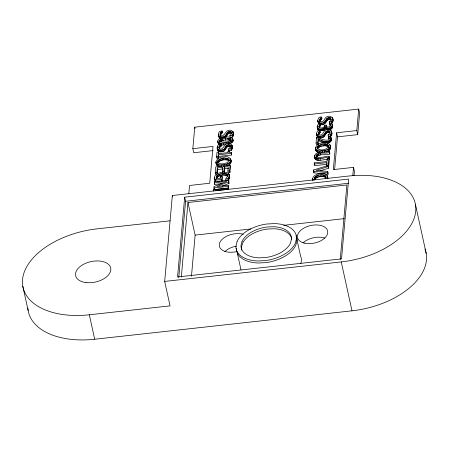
<?xml version="1.0" encoding="UTF-8"?>
<svg xmlns="http://www.w3.org/2000/svg" width="449" height="449" viewBox="0 0 449 449"><rect width="100%" height="100%" fill="white"/><g stroke="black" fill="none" stroke-linecap="round" stroke-linejoin="round"><path stroke-width="0.67" d="M164.676 281.422L172.343 195.511L348.918 176.008A71.84 41.819 -12.4 0 1 415.718 211.165A71.84 41.819 -12.4 0 1 341.251 261.924L164.676 281.422L170.053 305.87L89.329 314.788A71.84 41.819 -12.4 0 1 22.534 279.632A71.84 41.819 -12.4 0 1 96.995 228.872L170.064 220.807M184.679 197.184L177.563 276.96L341.526 258.854L348.643 179.078L184.679 197.184L185.577 201.259L178.769 277.566M181.306 277.134L187.963 202.516L346.881 184.966L340.224 259.584M188.81 193.794L189.557 185.476L209.734 183.248L213.022 146.43L192.84 148.658L193.738 152.733L213.219 150.583M192.84 148.658L194.759 127.179L358.723 109.073L359.615 113.148L357.701 134.627L337.519 136.855L334.606 169.509M191.459 276.258L195.13 235.113L187.963 202.516M213.533 191.078L213.657 189.736L228.047 188.142L228.406 189.775M214.274 182.788L214.369 181.699L228.766 180.111L228.614 181.761L216.906 186.543L228.3 185.28L228.563 187.996L214.173 189.59L213.932 186.655L226.683 181.413L214.274 182.788L214.633 184.416L222.216 183.579M222.872 168.381L222.631 167.297L217.288 167.887L217.647 169.514L217.265 173.825L215.559 174.01L215.206 172.382L215.694 166.91L230.084 165.322L230.444 166.949L229.955 172.422L228.249 172.612L227.896 170.979L228.277 166.669L224.337 167.107L223.978 171.12L224.337 172.753L224.691 168.734L224.337 167.107M218.467 152.099L218.326 153.687L227.974 152.621L228.114 151.032L229.428 150.886L229.731 152.166L231.28 152.469L231.196 153.384L218.225 154.815L218.444 157.997L216.979 158.16L216.62 156.527L217.002 152.262L218.467 152.099L218.826 153.726M214.173 189.59L214.291 188.283M214.633 184.416L214.369 181.699M215.559 174.01L215.683 172.646M216.979 158.16L217.086 156.937M218.444 157.997L218.225 154.815M217.265 173.825L216.906 172.192L217.288 167.887M220.925 144.398L219 146.615L219.179 148.945L219.791 147.485L221.284 146.032L220.93 144.32L218.534 144.584C215.761 147.07 217.35 152.941 221.598 151.813C226.015 152.329 225.628 144.634 230.253 146.716L230.668 147.244M222.109 131.125L220.184 133.336L220.364 135.665L220.975 134.212L222.468 132.752L222.12 131.041L219.718 131.304C217.636 133.246 217.771 138.157 221.144 138.505L220.785 136.878L218.927 136.058L218.36 135.026M221.284 146.032L220.93 144.32M222.468 132.752L222.12 131.041M220.846 181.205L222.098 181.065L222.384 177.888L222.025 176.261L220.341 176.446L220.162 178.466L216.44 178.882C214.847 174.33 221.441 173.269 224.618 173.51C232.7 173.78 221.857 180.801 227.918 178.719C235.254 167.707 207.455 171.81 215.817 181.761L214.515 178.186M222.513 172.394L222.631 167.297M222.098 181.065L221.744 179.437L222.025 176.261M217.176 148.305C218.248 151.111 222.519 150.494 224.393 148.883C225.499 146.874 226.981 143.585 229.894 145.089L230.309 145.611C231.549 147.811 225.555 149.91 230.898 148.776C234.406 145.364 229.383 141.856 226.088 144.14C224.146 145.42 220.97 152.711 218.82 147.317M220.785 136.878C226.257 138.898 226.139 129.879 231.078 131.81L231.493 132.332C232.734 134.532 226.739 136.631 232.082 135.497C235.59 132.085 230.567 128.577 227.278 130.861C225.331 132.146 222.154 139.431 220.004 134.038M227.699 180.414L225.976 180.504M232.038 145.465L232.419 147.699L231.701 149.781L231.257 150.404L228.973 150.572M233.227 132.186L233.603 134.419L232.885 136.502L232.442 137.13L230.157 137.293M227.929 189.472L228.047 188.142M228.563 187.996L228.3 185.28M229.955 172.422L229.596 170.794L230.084 165.322M222.193 186.155L228.973 183.388L228.766 180.111M218.584 156.443L231.555 155.012L231.28 152.469M327.22 164.278L314.53 165.681L314.171 164.048L314.272 162.886L326.962 161.483L327.226 158.548L328.926 158.357L328.191 166.59L316.029 170.334L327.759 171.434L328.011 174.251L313.89 172.831L313.643 169.947L328.298 165.4L328.657 167.028M318.442 140.155L318.06 144.46L316.405 144.64L316.045 143.012L316.528 137.613L318.549 137.388C320.305 139.706 332.406 142.731 328.281 136.558L330.335 136.266C335.117 144.763 322.158 144.247 318.442 140.155L318.083 138.528C321.276 141.278 330.077 143.843 330.986 137.826M313.89 172.831L313.643 169.947M318.06 144.46L317.701 142.827L318.083 138.528M317.235 127.331L317.808 128.33L318.992 128.947L319.351 130.575C316.753 129.828 316.668 125.95 318.307 124.193C323.482 122.409 315.776 127.533 320.474 127.92C322.225 128.145 324.739 127.499 324.56 125.277L326.165 125.097L326.518 126.73M319.043 125.799L319.402 127.426L320.709 125.602M320.401 130.356C318.986 131.159 316.988 134.374 319.553 135.026C322.511 135.727 323.151 132.517 324.56 130.816C328.511 126.927 334.662 132.169 330.728 136.445L328.432 136.698L328.084 134.981L329.274 133.785L329.869 132.365L329.364 131.125C324.739 129.037 325.127 136.732 320.709 136.215C317.117 137.259 315.153 132.91 318.004 130.62L320.401 130.356L320.754 132.068L319.256 133.527L318.644 134.986L318.285 133.353M317.83 121.062L318.913 122.482L319.273 124.115C317.207 122.571 317.465 119.08 319.188 117.341C325.441 115.449 316.006 120.478 320.738 121.746C323.701 122.448 324.335 119.238 325.744 117.543C329.706 113.681 335.818 118.839 331.912 123.166L331.553 121.533L332.715 118.828M319.654 119.372L320.014 121L321.944 118.704M318.992 128.947L320.586 129.16L323.123 128.762L325.396 126.91L325.755 128.543L326.793 129.553L328.842 129.8L331.025 129.121L331.963 128.307L332.541 126.798L332.019 123.946L331.502 122.975L329.454 123.273C332.597 125.288 327.927 128.751 326.215 126.186L326.165 125.097M328.084 134.981L330.369 134.812L331.401 132.831L331.508 131.501M329.269 121.701L329.622 123.419L329.269 121.701L330.464 120.506L331.053 119.086L330.548 117.846C325.267 116.01 325.463 126.107 318.913 122.482M314.171 164.048L326.861 162.65L326.597 165.586L328.298 165.4M327.007 166.63L327.113 165.457M328.011 174.251L327.759 171.434M329.1 156.42L329.353 159.21L329.1 156.42C325.822 155.225 318.055 160.304 316.219 155.854C318.302 151.262 325.806 154.17 329.459 152.413L329.56 151.251C326.064 153.092 314.85 149.949 314.603 156.768C314.934 163.144 323.914 159.041 327.282 159.44M320.227 170.783L328.55 168.223L329.285 159.99L328.926 158.357M316.219 155.854L316.579 157.487C318.661 152.896 326.165 155.797 329.813 154.046L329.56 151.251M358.723 109.073L356.803 130.552L336.627 132.781L333.338 169.599L353.52 167.37L354.413 171.445L354.042 175.604M352.779 175.682L353.52 167.37M218.719 136.659L218.859 135.042M317.146 134.358C315.905 138.017 321.147 138.651 323.37 137.181C325.497 135.688 326.131 130.973 329.718 132.752L329.364 131.125M227.918 178.719L228.277 180.346L229.77 177.349L229.366 174.841M312.891 180.425C310.124 173.084 329.886 170.216 327.018 178.455M313.172 179.297L312.981 180.133L312.622 178.506M221.205 166.573C211.906 166.815 216.401 155.781 223.686 157.099C230.954 154.4 234.513 164.413 226.577 165.838L226.217 164.211C228.418 163.604 231.213 161.977 230.792 159.311M315.366 148.641L317.028 150.432L319.329 150.954L319.688 152.587C311.151 151.571 316.764 141.929 323.157 143.136C330.425 140.436 333.977 150.449 326.047 151.874L325.688 150.247C327.882 149.64 330.677 148.013 330.262 145.347M227.486 174.661L227.839 176.289C224.612 174.06 218.068 174.813 216.497 178.758L216.137 177.125M300.735 263.759L301.475 260.684A30.79 17.921 -12.4 0 0 300.583 256.087L296.104 235.714A30.79 17.921 -12.4 0 1 296.997 240.31L295.824 245.176A30.79 17.921 -12.4 0 1 266.15 262.598L258.321 263.013A30.79 17.921 -12.4 0 1 236.376 248.331M328.617 145.779C328.124 150.179 318.61 151.616 316.972 147.654C318.566 143.882 327.63 142.176 328.859 146.862M217.501 161.618C219.05 157.908 227.531 156.381 229.186 160.327C227.643 164.037 219.213 165.546 217.501 161.618L217.86 163.245C219.606 159.457 226.015 158.901 229.282 160.888M328.977 147.407C326.249 144.499 319.031 145.543 317.331 149.281L316.972 147.654M314.839 179.948C312.549 174.678 325.216 172.41 326.092 177.596M325.62 176.025L325.974 177.658C322.775 175.48 316.371 176.188 314.631 179.959L314.272 178.326M217.765 141.626C219.213 143.972 222.682 142.934 224.96 142.945L225.319 144.572C216.923 147.418 214.476 137.815 223.664 137.585C228.923 135.087 238.318 139.532 229.916 143.686L229.557 142.058L232.111 140.621L232.638 138.662M325.396 126.91C326.99 129.357 331.89 128.156 332.187 125.164M219.303 140.795C221.739 137.916 227.755 137.574 231.039 139.061C229.613 142.636 222.513 142.625 219.359 141.233L219.303 140.795L219.544 141.884M225.578 135.609L225.937 137.237C227.042 135.222 228.524 131.939 231.437 133.437L231.078 131.81M320.249 122.914L320.608 124.541C326.081 126.567 325.963 117.543 330.907 119.473L331.323 120.001M320.586 129.16L320.945 130.794L324.094 130.131L325.62 128.554L325.261 126.927M325.07 178.758L325.856 176.508M219.802 141.957C222.861 139.762 227.553 139.544 231.145 140.363M224.96 142.945L229.557 142.058M215.896 162.6C217.748 166.231 223.013 164.839 226.217 164.211M319.329 150.954L325.688 150.247M223.922 166.383L225.061 166.214L224.702 164.581M329.263 121.786L331.553 121.533M316.045 143.012L317.701 142.827M216.62 156.527L218.085 156.364M217.647 169.514L222.99 168.925M224.691 168.734L228.636 168.302M314.603 156.768C317.437 161.382 325.014 156.6 328.994 157.582M222.277 171.31L223.978 171.12M215.206 172.382L216.906 172.192M227.896 170.979L229.596 170.794M215.458 180.128L221.744 179.437M217.075 181.621L219.589 181.34M213.814 187.957L228.204 186.369M215.194 190.718L226.302 189.489M185.577 201.259L348.845 183.231M195.13 235.113L250.89 228.956M283.65 225.342L344.293 218.641M27.86 308.087A71.84 41.819 -12.4 0 0 94.705 339.236L352.005 310.82A71.84 41.819 -12.4 0 0 424.973 249.01M313.531 171.204L327.652 172.624M232.604 132.438L233.087 132.82L232.846 131.737M232.189 139.336L232.997 140.296M328.994 137.315L329.353 138.949L328.634 138.185L328.281 136.558M330.812 126.264L329.813 124.906L329.454 123.273M231.903 146.099L232.397 147.092M330.694 137.894L331.345 139.454M327.529 176.957L327.893 178.506L327.534 176.872M330.312 146.262L330.621 146.98M230.848 160.226L231.151 160.944M229.411 175.694L229.725 176.468M312.65 179.342L312.897 180.015M333.068 120.455L332.198 117.228M331.867 133.129L331.334 130.968M233.413 133.28L233.581 133.813M332.378 125.58L332.541 126.798M415.448 204.542L426.196 253.444M356.803 130.552L357.701 134.627M336.627 132.781L337.519 136.855M332.518 117.689L333.051 119.849M332.586 119.552L332.945 121.179M332.344 120.248L332.703 121.875M331.996 120.91L332.355 122.538M332.019 123.946L332.529 126.197M330.548 117.846L330.907 119.473M331.502 122.975L331.738 124.064M331.895 126.225L332.254 127.858M329.858 117.548L330.217 119.181M331.603 126.674L331.963 128.307M331.21 127.095L331.57 128.728M328.954 117.526L329.313 119.159M330.453 124.637L330.689 125.72M330.178 124.047L330.537 125.681M329.819 123.604L330.178 125.232M330.666 127.494L331.025 129.121M331.525 132.107L331.884 133.735M331.008 130.507L331.368 132.135M328.124 117.689L328.483 119.322M331.401 132.831L331.76 134.459M330.037 127.802L330.397 129.435M331.16 133.521L331.519 135.155M327.467 117.98L327.826 119.614M330.812 134.189L331.171 135.817M329.308 128.032L329.667 129.66M326.967 118.396L327.327 120.023M329.779 131.647L330.015 132.736M330.369 134.812L330.728 136.445M330.829 137.214L331.188 138.848M331.003 138.415L331.362 140.043M326.597 118.923L326.956 120.551M328.483 128.173L328.842 129.8M330.335 136.266L330.571 137.355M330.885 138.999L331.244 140.632M328.674 130.827L329.033 132.461M330.638 139.538L330.997 141.166M326.148 119.866L326.502 121.499M330.268 140.021L330.621 141.648M327.377 128.173L327.736 129.806M325.682 120.798L326.041 122.425M327.77 130.805L328.124 132.433M329.762 140.447L330.122 142.08M326.126 125.484L326.367 126.573M328.64 136.883L328.999 138.511M325.042 121.645L325.402 123.273M326.434 127.926L326.793 129.553M329.156 140.818L329.515 142.445M326.939 130.968L327.293 132.601M329.953 144.634L330.666 147.805M325.75 127.482L326.109 129.116M330.105 147.036L330.464 148.67M326.283 131.26L326.642 132.887M328.46 141.109L328.82 142.737M324.195 122.274L324.554 123.902M329.656 147.839L330.015 149.472M324.56 125.277L324.795 126.36M324.908 127.55L325.267 129.177M325.783 131.669L326.142 133.302M327.675 141.323L328.034 142.956M328.657 146.363L328.898 147.452M328.393 145.296L328.752 146.924M325.413 132.202L325.772 133.83M328.977 148.568L329.336 150.202M323.14 122.695L323.499 124.328M327.972 144.898L328.331 146.531M324.229 128.206L324.588 129.834M329.459 152.413L329.813 154.046M321.585 117.077L321.939 118.789M326.805 141.463L327.164 143.091M324.958 133.145L325.317 134.779M327.343 144.584L327.703 146.211M323.735 128.504L324.094 130.131M328.107 149.214L328.466 150.842M324.498 134.077L324.857 135.705M321.894 122.936L322.253 124.569M320.738 117.863L321.091 119.49M323.123 128.762L323.482 130.395M326.541 144.365L326.9 145.998M323.858 134.925L324.217 136.552M325.261 141.514L325.62 143.147M327.007 149.775L327.366 151.403M320.086 118.615L320.446 120.248M321.063 122.981L321.422 124.609M322.388 128.97L322.747 130.603M325.542 144.252L325.901 145.886M323.011 135.547L323.37 137.181M321.518 129.11L321.877 130.738M319.469 120.074L319.828 121.707M320.35 123.969L320.698 125.681M323.965 141.328L324.324 142.956M324.374 144.247L324.728 145.874M319.514 122.745L319.873 124.379M327.226 158.548L327.585 160.175M321.955 135.974L322.315 137.607M319.402 125.142L319.761 126.77M322.769 140.941L323.128 142.574M318.397 122.094L318.756 123.722M328.191 166.59L328.55 168.223M317.813 120.338L318.392 123.262M319.744 129.104L319.98 130.193M323.05 144.348L323.403 145.976M326.861 162.65L327.096 163.733M318.885 126.433L319.127 127.516M324.167 150.617L324.526 152.25M319.548 131.142L319.907 132.769M320.709 136.215L321.069 137.849M321.607 140.43L321.967 142.058M318.347 128.689L318.706 130.322M318.902 131.894L319.256 133.527M319.879 136.255L320.238 137.888M321.709 144.539L322.068 146.166M317.331 126.023L317.589 128.958M317.808 128.33L318.167 129.963M317.207 126.685L317.797 129.508M318.47 132.651L318.829 134.279M322.466 150.875L322.825 152.508M319.065 136.193L319.424 137.821M319.666 139.426L320.025 141.053M327.484 176.042L327.837 177.675M320.53 144.803L320.889 146.43M327.169 175.323L327.405 176.412M318.33 136.025L318.689 137.658M317.729 135.761L318.083 137.388M319.508 145.139L319.868 146.767M320.805 150.993L321.164 152.621M317.213 135.374L317.572 137.001M316.629 133.617L317.202 136.541M316.646 134.341L317.005 135.974M320.479 153.406L320.839 155.034M318.65 145.549L319.009 147.177M325.194 175.61L325.553 177.237M316.528 137.613L316.769 138.696M324.582 175.273L324.941 176.9M317.954 146.015L318.313 147.642M323.785 175.037L324.144 176.665M317.443 146.52L317.802 148.148M320.019 158.576L320.373 160.203M318.796 153.67L319.155 155.298M318.06 150.769L318.42 152.396M317.117 147.064L317.477 148.698M318.139 153.85L318.498 155.483M322.792 174.902L323.151 176.53M317.028 150.432L317.387 152.065M318.627 158.682L318.986 160.31M317.544 154.102L317.903 155.73M341.251 261.924L352.005 310.82M316.208 149.949L316.567 151.582M321.624 174.874L321.978 176.508M317.011 154.434L317.37 156.067M315.321 147.828L316.017 150.982M317.465 158.671L317.819 160.304M316.607 154.838L316.966 156.465M316.343 155.309L316.702 156.942M316.248 156.364L316.489 157.447M320.305 174.97L320.665 176.603M316.494 158.525L316.854 160.158M315.703 158.222L316.062 159.855M314.738 155.303L314.974 156.392M315.164 157.835L315.518 159.468M318.925 175.177L319.284 176.811M314.586 156.033L314.962 158.402M314.794 157.358L315.153 158.991M317.74 175.469L318.1 177.102M314.272 162.886L314.513 163.975M316.73 175.834L317.089 177.467M315.883 176.261L316.242 177.894M315.22 176.726L315.58 178.36M314.727 177.243L315.086 178.87M314.412 177.776L314.771 179.409M233.053 131.652L233.603 134.419M233.121 133.51L233.48 135.143M232.879 134.206L233.239 135.839M232.531 134.874L232.885 136.502M231.493 132.332L231.735 133.42M232.082 135.497L232.442 137.13M232.689 139.319L233.048 140.947M232.352 138.124L232.711 139.757M232.515 140.004L232.874 141.637M230.388 131.512L230.747 133.145M232.111 140.621L232.47 142.254M229.484 131.49L229.843 133.117M231.488 141.171L231.847 142.799M230.786 138.735L231.022 139.819M229.798 135.66L230.152 137.383M231.869 144.932L232.419 147.699M230.337 138.505L230.696 140.133M228.653 131.652L229.012 133.286M231.937 146.789L232.296 148.423M230.634 141.648L230.994 143.276M229.692 138.365L230.051 139.993M231.695 147.485L232.054 149.119M227.997 131.944L228.356 133.572M231.347 148.148L231.701 149.781M227.497 132.354L227.856 133.987M228.878 138.309L229.237 139.936M230.309 145.611L230.55 146.7M230.898 148.776L231.257 150.404M227.132 132.887L227.486 134.515M229.894 145.089L230.253 146.716M227.862 138.326L228.215 139.959M231.196 153.384L231.555 155.012M229.203 144.791L229.562 146.419M226.678 133.83L227.037 135.463M228.255 142.412L228.614 144.039M226.217 134.762L226.577 136.389M228.3 144.769L228.659 146.396M229.428 150.886L229.787 152.52M228.614 148.939L228.968 150.662M227.469 144.932L227.828 146.565M230.489 158.598L231.201 161.769M226.723 142.709L226.958 143.792M230.64 161L230.994 162.633M225.331 138.545L225.69 140.172M226.812 145.223L227.172 146.851M228.114 151.032L228.35 152.121M224.725 136.232L225.084 137.865M230.185 161.803L230.545 163.436M226.313 145.633L226.672 147.266M228.923 159.26L229.164 160.344M225.948 146.161L226.302 147.794M229.512 162.532L229.871 164.166M223.675 136.659L223.911 137.748M228.502 158.862L228.861 160.495M225.493 147.109L225.853 148.737M227.873 158.542L228.232 160.175M228.636 163.172L228.996 164.805M225.033 148.041L225.392 149.669M221.267 131.826L221.626 133.454M222.429 136.9L222.665 137.989M222.805 138.876L223.164 140.509M227.071 158.329L227.43 159.962M223.153 143.102L223.512 144.73M224.393 148.883L224.747 150.516M221.598 136.939L221.834 138.028M227.536 163.733L227.896 165.367M220.616 132.578L220.975 134.212M221.834 139.072L222.193 140.7M226.077 158.216L226.436 159.844M220.184 133.336L220.543 134.964M229.052 174.066L229.77 177.349M223.54 149.511L223.899 151.145M220.094 134.868L220.33 135.952M220.97 139.319L221.323 140.952M228.496 173.415L228.855 175.043M229.231 176.575L229.591 178.208M221.615 143.141L221.974 144.774M224.904 158.211L225.263 159.838M220.049 136.709L220.403 138.343M228.872 177.383L229.231 179.016M220.291 139.6L220.65 141.233M222.491 149.938L222.844 151.571M219.443 136.445L219.802 138.073M228.412 178.085L228.771 179.712M218.927 136.058L219.286 137.686M219.78 139.931L220.139 141.564M218.343 134.302L218.702 135.935M220.341 143.074L220.7 144.701M218.562 135.598L218.921 137.226M223.58 158.306L223.939 159.939M227.037 174.234L227.396 175.862M228.614 181.761L228.973 183.388M219.443 140.329L219.684 141.413M220.083 145.1L220.442 146.733M221.245 150.179L221.598 151.813M226.391 173.892L226.751 175.52M219.331 142.889L219.69 144.516M220.408 150.219L220.768 151.852M222.244 158.503L222.603 160.13M225.572 173.645L225.931 175.273M219.432 145.858L219.791 147.485M218.573 142.586L218.932 144.213M218.051 142.165L218.41 143.798M217.709 140.975L217.95 142.058M219 146.615L219.359 148.243M222.996 164.839L223.355 166.467M219.6 150.157L219.959 151.784M224.618 173.51L224.977 175.138M225.623 178.87L225.97 180.605M221.065 158.766L221.424 160.394M218.859 149.988L219.219 151.616M223.523 173.482L223.883 175.116M218.259 149.725L218.618 151.352M221.34 164.957L221.694 166.585M217.316 146.694L217.557 147.777M220.044 159.103L220.403 160.731M217.743 149.337L218.102 150.965M217.159 147.581L217.535 149.932M217.378 148.877L217.737 150.505M219.179 159.513L219.539 161.14M222.294 173.572L222.653 175.2M219.858 164.918L220.218 166.545M218.489 159.973L218.848 161.606M217.978 160.484L218.337 162.111M220.93 173.774L221.29 175.402M218.59 164.732L218.949 166.36M217.647 161.028L218.006 162.656M217.546 162.184L217.787 163.268M237.268 252.927L241.001 269.905M220.341 176.446L220.7 178.079M219.741 174.055L220.1 175.688M217.563 164.396L217.922 166.029M216.738 163.913L217.097 165.546M215.851 161.792L216.547 164.94M218.719 174.42L219.078 176.047M217.855 174.852L218.214 176.485M217.159 175.34L217.518 176.973M216.637 175.885L216.996 177.518M216.295 176.485L216.654 178.113M216.165 178.096L216.407 179.179M215.099 179.578L215.458 181.211M214.482 177.355L215.122 180.554M213.657 189.736L213.892 190.819M194.759 127.179L195.057 128.537M172.343 195.511L172.641 196.87M89.329 314.788L94.705 339.236M22.804 286.254L28.18 310.702M218.068 142.602L218.124 143.259M315.681 149.461L315.726 150.269M237.005 251.524A15.395 8.963 -12.4 0 1 234.367 252.035L230.444 252.282A15.395 8.963 -12.4 0 1 219.37 243.874A15.395 8.963 -12.4 0 1 234.423 233.828L238.346 233.581A15.395 8.963 -12.4 0 1 243.324 234.299M224.837 251.547A15.395 8.963 -12.4 0 1 236.455 246.153M303.03 242.909A15.395 8.963 -12.4 0 1 324.84 238.093M241.691 250.082A25.655 14.935 -12.4 0 1 241.439 247.478L242.494 243.414A25.655 14.935 -12.4 0 1 267.447 229.052L273.957 228.754A25.655 14.935 -12.4 0 1 291.822 239.199M237.1 241.427L235.927 246.293A30.79 17.921 -12.4 0 0 257.872 260.976L265.701 260.56A30.79 17.921 -12.4 0 0 295.375 243.139L296.548 238.273A30.79 17.921 -12.4 0 0 274.603 223.591L266.779 224.006A30.79 17.921 -12.4 0 0 237.1 241.427M242.045 241.377L240.99 245.44A25.655 14.935 -12.4 0 0 258.972 257.849L265.482 257.552A25.655 14.935 -12.4 0 0 290.436 243.184L291.491 239.126A25.655 14.935 -12.4 0 0 273.508 226.717L266.998 227.014A25.655 14.935 -12.4 0 0 242.045 241.377M304.315 243.105A15.395 8.963 -12.4 0 0 327.731 232.627A15.395 8.963 -12.4 0 0 305.735 227.16A15.395 8.963 -12.4 0 0 304.315 243.105M85.939 282.556A17.96 10.456 -12.4 0 0 110.751 268.221A17.96 10.456 -12.4 0 0 82.796 264.714A17.96 10.456 -12.4 0 0 85.939 282.556"/></g></svg>
